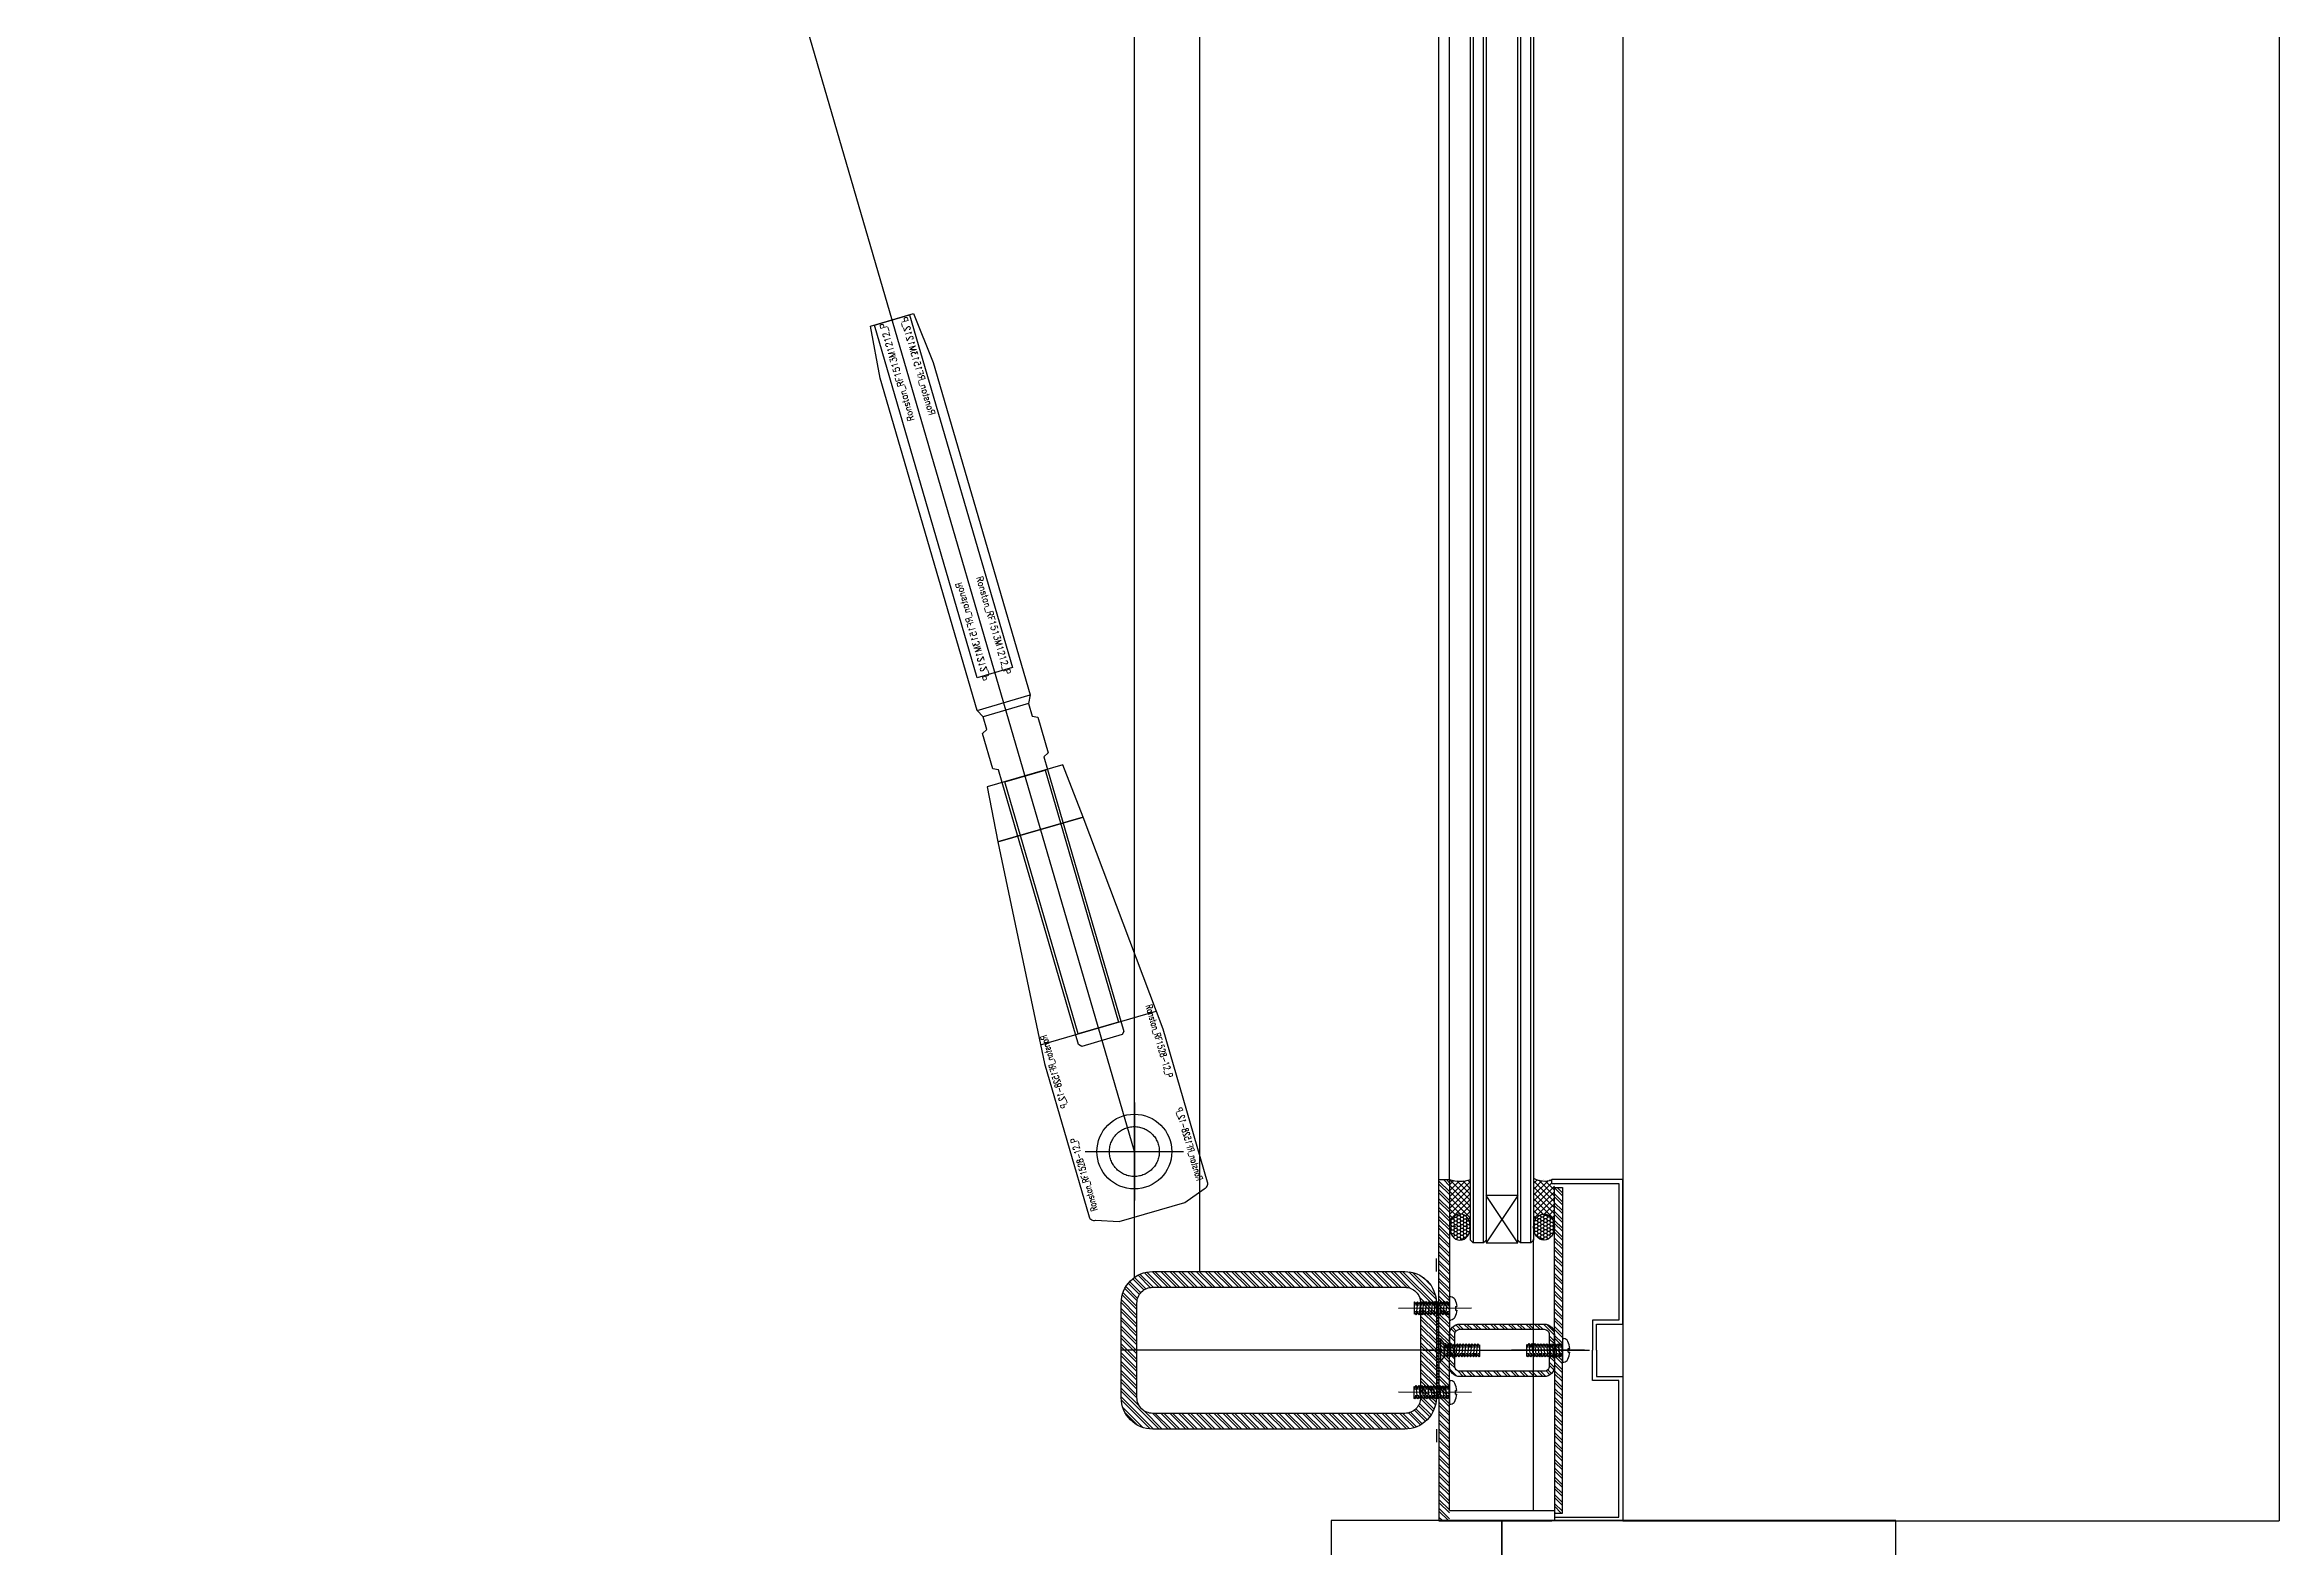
# Model space of a CAD drawing. Extents: x -163000 to 184253, y -124935 to 90032.
# Drawn here: x -131805 to -130954, y 28457 to 29029 of the extents above; entities that cross this region are included whole.
import ezdxf

# ---------------------------------------------------------------- set-up
doc = ezdxf.new("R2010")
doc.units = 0
doc.header["$LTSCALE"] = 1000
doc.header["$MEASUREMENT"] = 0
doc.linetypes.add('CENTER', pattern=[2, 1.25, -0.25, 0.25, -0.25])
doc.linetypes.add('HIDDEN', pattern=[0.375, 0.25, -0.125])
doc.layers.get('0').update_dxf_attribs({"linetype": 'CONTINUOUS'})
for name, color, linetype in [('2', 7, 'CONTINUOUS'), ('5', 5, 'CENTER'), ('Aux (not print)', 11, 'CONTINUOUS'), ('Die No(Not Print)', 11, 'CONTINUOUS'), ('glass-p', 1, 'CONTINUOUS'), ('glass-w', 1, 'CONTINUOUS'), ('SS Cable', 9, 'CONTINUOUS'), ('Steel', 30, 'CONTINUOUS'), ('wal', 3, 'CONTINUOUS'), ('walc', 1, 'CONTINUOUS')]:
    doc.layers.add(name, color=color, linetype=linetype)
doc.styles.add('ROMANS', font='romans', dxfattribs={"width": 0.9})
pattern_1 = [(225, (-164677.6526, 108904.343), (1.122532015, -1.122532015), []), (315, (-164677.6526, 108904.343), (1.122532015, 1.122532015), [])]

# ---------------------------------------------------------------- blocks, each defined once
blk = doc.blocks.new('M5P-12')
at = {"layer": '2'}
for p, q in [((364.54, 386.28), (367.99, 386.28)), ((364.54, 385.78), (364.54, 386.28)), ((364.54, 385.78), (367.99, 385.78)), ((364.54, 385.78), (366.19, 384.48)), ((370.69, 384.48), (366.19, 383.98)), ((370.69, 384.48), (366.19, 384.48)), ((366.19, 383.98), (366.19, 384.48)), ((368.89, 384.28), (366.19, 383.98)), ((366.63, 383.53), (366.19, 383.98)), ((366.63, 383.53), (366.19, 382.98)), ((370.69, 383.48), (366.19, 382.98)), ((366.79, 382.55), (366.19, 382.98)), ((367.44, 383.62), (366.63, 383.53)), ((367.44, 383.62), (366.79, 383.55)), ((367.99, 385.38), (368.89, 385.38)), ((368.89, 386.28), (372.35, 386.28)), ((368.89, 385.78), (372.35, 385.78)), ((370.09, 383.91), (369.44, 383.84)), ((370.09, 383.91), (369.44, 383.84)), ((370.09, 383.91), (370.69, 384.48)), ((370.09, 383.91), (370.48, 384.28)), ((370.09, 383.91), (370.69, 383.48)), ((370.09, 382.91), (370.69, 383.48)), ((372.35, 385.78), (370.69, 384.48)), ((372.35, 385.78), (372.35, 386.28)), ((366.79, 382.55), (366.19, 381.98)), ((370.69, 382.48), (366.19, 381.98)), ((366.79, 381.55), (366.19, 381.98)), ((366.79, 381.55), (366.19, 380.98)), ((370.69, 381.48), (366.19, 380.98)), ((366.79, 380.55), (366.19, 380.98)), ((366.79, 380.55), (366.19, 379.98)), ((370.69, 380.48), (366.19, 379.98)), ((366.79, 379.55), (366.19, 379.98)), ((366.79, 379.55), (366.19, 378.98)), ((370.69, 379.48), (366.19, 378.98)), ((366.79, 378.55), (366.19, 378.98)), ((366.79, 378.55), (366.19, 377.98)), ((370.69, 378.48), (366.19, 377.98)), ((366.79, 377.55), (366.19, 377.98)), ((366.79, 377.55), (366.19, 376.98)), ((370.69, 377.48), (366.19, 376.98)), ((366.79, 376.55), (366.19, 376.98)), ((366.79, 376.55), (366.19, 375.98)), ((370.69, 376.48), (366.19, 375.98)), ((366.79, 375.55), (366.19, 375.98)), ((366.79, 375.55), (366.19, 374.98)), ((370.69, 375.48), (366.19, 374.98)), ((367.44, 382.62), (366.79, 382.55)), ((367.44, 381.62), (366.79, 381.55)), ((367.44, 380.62), (366.79, 380.55)), ((367.44, 379.62), (366.79, 379.55)), ((367.44, 378.62), (366.79, 378.55)), ((367.44, 377.62), (366.79, 377.55)), ((367.44, 376.62), (366.79, 376.55)), ((367.44, 375.62), (366.79, 375.55)), ((370.09, 382.91), (369.44, 382.84)), ((370.09, 381.91), (369.44, 381.84)), ((370.09, 380.91), (369.44, 380.84)), ((370.09, 379.91), (369.44, 379.84)), ((370.09, 378.91), (369.44, 378.84)), ((370.09, 377.91), (369.44, 377.84)), ((370.09, 376.91), (369.44, 376.84)), ((370.09, 375.91), (369.44, 375.84)), ((370.09, 382.91), (370.69, 382.48)), ((370.09, 381.91), (370.69, 382.48)), ((370.09, 381.91), (370.69, 381.48)), ((370.09, 380.91), (370.69, 381.48)), ((370.09, 380.91), (370.69, 380.48)), ((370.09, 379.91), (370.69, 380.48)), ((370.09, 379.91), (370.69, 379.48)), ((370.09, 378.91), (370.69, 379.48)), ((370.09, 378.91), (370.69, 378.48)), ((370.09, 377.91), (370.69, 378.48)), ((370.09, 377.91), (370.69, 377.48)), ((370.09, 376.91), (370.69, 377.48)), ((370.09, 376.91), (370.69, 376.48)), ((370.09, 375.91), (370.69, 376.48)), ((370.09, 375.91), (370.69, 375.48)), ((370.09, 374.91), (370.69, 375.48)), ((366.79, 374.55), (366.19, 374.98)), ((366.79, 374.55), (366.19, 373.98)), ((370.69, 374.48), (366.19, 373.98)), ((366.79, 373.55), (366.19, 373.98)), ((366.79, 373.55), (366.19, 372.98)), ((370.69, 373.48), (366.19, 372.98)), ((366.79, 372.55), (366.19, 372.98)), ((366.79, 372.55), (366.51, 372.28)), ((370.48, 372.28), (366.51, 372.28)), ((367.44, 374.62), (366.79, 374.55)), ((367.44, 373.62), (366.79, 373.55)), ((367.44, 372.62), (366.79, 372.55)), ((370.69, 372.48), (368.89, 372.28)), ((370.09, 374.91), (369.44, 374.84)), ((370.09, 373.91), (369.44, 373.84)), ((370.09, 372.91), (369.44, 372.84)), ((370.09, 374.91), (370.69, 374.48)), ((370.09, 373.91), (370.69, 374.48)), ((370.09, 373.91), (370.69, 373.48)), ((370.09, 372.91), (370.69, 373.48)), ((370.09, 372.91), (370.69, 372.48)), ((370.48, 372.28), (370.69, 372.48))]:
    blk.add_line(p, q, dxfattribs=at)
at = {"layer": '5', "color": 2}
blk.add_line((368.44, 391.72), (368.44, 364.55), dxfattribs=at)
at = {"layer": '5'}
for p, q in [((367.99, 385.38), (367.99, 386.28)), ((368.89, 385.38), (368.89, 386.28))]:
    blk.add_line(p, q, dxfattribs=at)
blk = doc.blocks.new('4.5')
at = {"layer": '2'}
for p, q in [((-226399.27, -193295.22), (-226399.48, -193295.42)), ((-226399.48, -193295.42), (-226397.68, -193295.22)), ((-226398.88, -193295.85), (-226399.48, -193295.42)), ((-226399.27, -193295.22), (-226395.3, -193295.22)), ((-226396.23, -193295.56), (-226395.58, -193295.48)), ((-226395.58, -193295.48), (-226395.3, -193295.22)), ((-226395.58, -193295.48), (-226394.98, -193295.92)), ((-226398.88, -193297.85), (-226399.49, -193298.42)), ((-226399.49, -193298.42), (-226394.98, -193297.92)), ((-226398.89, -193298.85), (-226399.49, -193298.42)), ((-226398.89, -193298.85), (-226399.49, -193299.42)), ((-226399.49, -193299.42), (-226394.99, -193298.92)), ((-226398.89, -193299.85), (-226399.49, -193299.42)), ((-226398.89, -193299.85), (-226399.49, -193300.42)), ((-226399.49, -193300.42), (-226394.99, -193299.92)), ((-226398.89, -193300.85), (-226399.49, -193300.42)), ((-226398.89, -193300.85), (-226399.49, -193301.42)), ((-226399.49, -193301.42), (-226394.99, -193300.92)), ((-226398.89, -193301.85), (-226399.49, -193301.42)), ((-226398.89, -193301.85), (-226399.49, -193302.42)), ((-226399.49, -193302.42), (-226394.99, -193301.92)), ((-226398.89, -193302.85), (-226399.49, -193302.42)), ((-226398.89, -193302.85), (-226399.49, -193303.42)), ((-226399.49, -193303.42), (-226394.99, -193302.92)), ((-226398.88, -193295.85), (-226399.48, -193296.42)), ((-226399.48, -193296.42), (-226394.98, -193295.92)), ((-226398.88, -193296.85), (-226399.48, -193296.42)), ((-226398.88, -193296.85), (-226399.48, -193297.42)), ((-226399.48, -193297.42), (-226394.98, -193296.92)), ((-226398.88, -193297.85), (-226399.48, -193297.42)), ((-226398.89, -193298.85), (-226398.24, -193298.78)), ((-226398.89, -193299.85), (-226398.24, -193299.78)), ((-226398.89, -193300.85), (-226398.24, -193300.78)), ((-226398.89, -193301.85), (-226398.24, -193301.78)), ((-226398.89, -193302.85), (-226398.24, -193302.78)), ((-226398.88, -193295.85), (-226398.23, -193295.78)), ((-226398.88, -193296.85), (-226398.23, -193296.78)), ((-226398.88, -193297.85), (-226398.23, -193297.78)), ((-226396.24, -193298.56), (-226395.59, -193298.48)), ((-226396.24, -193299.56), (-226395.59, -193299.48)), ((-226396.24, -193300.56), (-226395.59, -193300.48)), ((-226396.24, -193301.56), (-226395.59, -193301.48)), ((-226396.24, -193302.56), (-226395.59, -193302.48)), ((-226396.23, -193296.56), (-226395.58, -193296.48)), ((-226396.23, -193297.56), (-226395.58, -193297.48)), ((-226395.59, -193298.48), (-226394.98, -193297.92)), ((-226395.59, -193298.48), (-226394.99, -193298.92)), ((-226395.59, -193299.48), (-226394.99, -193298.92)), ((-226395.59, -193299.48), (-226394.99, -193299.92)), ((-226395.59, -193300.48), (-226394.99, -193299.92)), ((-226395.59, -193300.48), (-226394.99, -193300.92)), ((-226395.59, -193301.48), (-226394.99, -193300.92)), ((-226395.59, -193301.48), (-226394.99, -193301.92)), ((-226395.59, -193302.48), (-226394.99, -193301.92)), ((-226395.59, -193302.48), (-226394.99, -193302.92)), ((-226395.59, -193303.48), (-226394.99, -193302.92)), ((-226395.58, -193296.48), (-226394.98, -193295.92)), ((-226395.58, -193296.48), (-226394.98, -193296.92)), ((-226395.58, -193297.48), (-226394.98, -193296.92)), ((-226395.58, -193297.48), (-226394.98, -193297.92)), ((-226401.24, -193307.22), (-226401.24, -193307.72)), ((-226393.24, -193307.22), (-226401.24, -193307.22)), ((-226398.89, -193303.85), (-226399.49, -193303.42)), ((-226398.89, -193303.85), (-226399.49, -193304.42)), ((-226399.49, -193304.42), (-226394.99, -193303.92)), ((-226398.89, -193304.85), (-226399.49, -193304.42)), ((-226398.89, -193304.85), (-226399.49, -193305.42)), ((-226399.49, -193305.42), (-226394.99, -193304.92)), ((-226398.89, -193305.85), (-226399.49, -193305.42)), ((-226398.89, -193305.85), (-226399.49, -193306.42)), ((-226399.49, -193306.42), (-226394.99, -193305.92)), ((-226398.89, -193306.85), (-226399.49, -193306.42)), ((-226398.89, -193306.85), (-226399.28, -193307.22)), ((-226398.89, -193303.85), (-226398.24, -193303.78)), ((-226398.89, -193304.85), (-226398.24, -193304.78)), ((-226398.89, -193305.85), (-226398.24, -193305.78)), ((-226398.89, -193306.85), (-226398.24, -193306.78)), ((-226397.84, -193309.21), (-226396.64, -193309.21)), ((-226397.84, -193309.21), (-226397.84, -193309.69)), ((-226397.69, -193307.22), (-226394.99, -193306.92)), ((-226396.64, -193309.21), (-226396.64, -193309.69)), ((-226396.24, -193303.56), (-226395.59, -193303.48)), ((-226396.24, -193304.56), (-226395.59, -193304.48)), ((-226396.24, -193305.56), (-226395.59, -193305.48)), ((-226396.24, -193306.56), (-226395.59, -193306.48)), ((-226395.59, -193303.48), (-226394.99, -193303.92)), ((-226395.59, -193304.48), (-226394.99, -193303.92)), ((-226395.59, -193304.48), (-226394.99, -193304.92)), ((-226395.59, -193305.48), (-226394.99, -193304.92)), ((-226395.59, -193305.48), (-226394.99, -193305.92)), ((-226395.59, -193306.48), (-226394.99, -193305.92)), ((-226395.59, -193306.48), (-226394.99, -193306.92)), ((-226395.31, -193307.22), (-226394.99, -193306.92)), ((-226393.24, -193307.22), (-226393.24, -193307.72))]:
    blk.add_line(p, q, dxfattribs=at)
for centre, radius, start, end in [((-226399.49, -193307.45), 1.76, 188.64117, 243.49267), ((-226397.24, -193302.64), 7.08, 244.52349, 265.12164), ((-226397.24, -193302.64), 7.08, 274.84445, 295.4426), ((-226394.98, -193307.45), 1.76, 296.47342, 351.32493)]:
    blk.add_arc(centre, radius, start, end, dxfattribs=at)
at = {"layer": '5', "color": 2}
blk.add_line((-226397.24, -193314.66), (-226397.23, -193289.95), dxfattribs=at)
blk = doc.blocks.new('Ronstan_RF1528-12_P')
at = {"layer": 'Aux (not print)', "linetype": 'HIDDEN'}
blk.add_circle((0, 0), 9.5, dxfattribs=at)
at = {"layer": 'Aux (not print)'}
for p in [(0, 0), (149, 0)]:
    blk.add_point(p, dxfattribs=at)
at = {"layer": 'SS Cable', "color": 8, "linetype": 'HIDDEN'}
blk.add_line((49, 22.94), (49, -22.97), dxfattribs=at)
at = {"layer": 'SS Cable', "color": 0, "linetype": 'ByBlock'}
blk.add_lwpolyline([(-19, 23.5, 0.414214), (-21, 21.5), (-24, 13), (-24, -13), (-21, -21.53, 0.414214), (-19, -23.53), (41.72, -23.53), (127.76, -16.89), (127.76, 16.89), (41.72, 23.5)], format="xyb", close=True, dxfattribs=at)
blk.add_lwpolyline([(127.76, -16.89), (149, -15.01), (149, 15.01), (127.76, 16.89)], close=True, dxfattribs=at)
at = {"layer": 'SS Cable', "color": 8, "linetype": 'HIDDEN'}
blk.add_lwpolyline([(49, 8), (149, 8), (149, -8), (49, -8)], close=True, dxfattribs=at)
at = {"layer": 'Steel', "color": 8}
blk.add_circle((0, 0), 14.25, dxfattribs=at)
at = {"layer": 'Aux (not print)', "style": 'ROMANS', "width": 0.7}
for text_generation_flag, p in [(6, (-17.5, 19.63)), (4, (52.16, 19.63))]:
    blk.add_text('Ronstan_RF1528-12_P', height=2.5, rotation=180, dxfattribs=dict(at, text_generation_flag=text_generation_flag)).set_placement(p)
for text_generation_flag, p in [(4, (-17.5, -19.63)), (6, (52.16, -19.63))]:
    blk.add_text('Ronstan_RF1528-12_P', height=2.5, dxfattribs=dict(at, text_generation_flag=text_generation_flag)).set_placement(p)
blk = doc.blocks.new('Ronstan_RF1513M1212_P')
at = {"layer": 'Aux (not print)', "linetype": 'HIDDEN'}
blk.add_lwpolyline([(0, -9), (-103.95, -9), (-104.95, -8), (-104.95, 8), (-103.95, 9), (0, 9)], dxfattribs=at)
blk.add_lwpolyline([(180.92, -7), (40.92, -7), (40.92, 7), (180.92, 7)], close=True, dxfattribs=at)
at = {"layer": 'Aux (not print)'}
for p in [(0, 0), (180.92, 0)]:
    blk.add_point(p, dxfattribs=at)
at = {"layer": 'SS Cable', "linetype": 'ByBlock'}
blk.add_line((26.08, -9), (26.08, 9), dxfattribs=at)
blk.add_line((26.08, -9), (26.08, 9), dxfattribs=at)
at = {"layer": 'SS Cable', "color": 0, "linetype": 'ByBlock'}
for points in [[(0, 9), (5, 9), (6, 11), (20.08, 11), (21.08, 9), (26.08, 9), (29.08, 10.5), (160.92, 10.5), (180.92, 8.5), (180.92, -8.5), (160.92, -10.5), (29.08, -10.5), (26.08, -9), (21.08, -9), (20.08, -11), (6, -11), (5, -9), (0, -9)], [(26.08, 9), (29.08, 10.5), (29.08, -10.5), (26.08, -9)]]:
    blk.add_lwpolyline(points, close=True, dxfattribs=at)
at = {"layer": 'Die No(Not Print)', "extrusion": (0, 0, -1), "char_height": 2.5, "width": 32.6375, "attachment_point": 1, "style": 'ROMANS'}
for insert, text_direction in [((77.77, 5), (-1, 0, 0)), ((141.89, -5.83), (1, 0, 0))]:
    blk.add_mtext('Ronstan_RF1513M1212_P', dxfattribs=dict(at, insert=insert, text_direction=text_direction))
at = {"layer": 'Die No(Not Print)', "insert": (141.89, 5), "char_height": 2.5, "width": 32.6375, "attachment_point": 1, "style": 'ROMANS'}
blk.add_mtext('Ronstan_RF1513M1212_P', dxfattribs=at)
at = {"layer": 'Die No(Not Print)', "insert": (77.77, -5.83), "char_height": 2.5, "width": 32.6375, "attachment_point": 1, "rotation": 180, "style": 'ROMANS'}
blk.add_mtext('Ronstan_RF1513M1212_P', dxfattribs=at)
blk = doc.blocks.new('s2118a')
at = {"layer": 'glass-p'}
h = blk.add_hatch(dxfattribs=at)
h.set_pattern_fill('ANSI32', color=256, scale=0.25, angle=90, style=0)
h.set_pattern_definition([(135, (-164563.9413, -50735.9037), (1.68379802, 1.68379802), []), (135, (-164565.0638, -50735.9037), (1.68379802, 1.68379802), [])])
h.paths.add_polyline_path([(-131273.9, 28597.129), (-131269.9, 28597.129), (-131269.9, 28532.129), (-131269.9, 28467.129), (-131273.9, 28467.129), (-131273.9, 28532.129)])
h = blk.add_hatch(dxfattribs=at)
h.set_pattern_fill('ANSI37', color=256, scale=0.5, angle=90, style=0)
h.set_pattern_definition(pattern_1)
edge = h.paths.add_edge_path()
edge.add_arc((-131265.9, 28611.509), 14.926, 254.455131, 285.544869, ccw=False)
edge.add_line((-131269.9, 28597.129), (-131269.9, 28579.56))
edge.add_ellipse((-131265.9, 28579.086), major_axis=(0, 4.957), ratio=0.8069186, start_angle=-90, end_angle=90)
edge.add_line((-131261.9, 28579.56), (-131261.9, 28597.129))
h = blk.add_hatch(dxfattribs=at)
h.set_pattern_fill('ANSI37', color=256, scale=0.5, angle=90, style=0)
h.set_pattern_definition(pattern_1)
edge = h.paths.add_edge_path()
edge.add_ellipse((-131233.9, 28579.086), major_axis=(0, 4.957), ratio=0.8069186, start_angle=270, end_angle=450, ccw=False)
edge.add_line((-131229.9, 28579.086), (-131229.9, 28594.129))
edge.add_line((-131229.9, 28594.129), (-131229.9, 28595.629))
edge.add_line((-131229.9, 28595.629), (-131230.9, 28595.629))
edge.add_line((-131230.9, 28595.629), (-131230.9, 28597.129))
edge.add_arc((-131233.779, 28604.764), 8.16, 249.343567, 290.656433, ccw=False)
edge.add_line((-131236.657, 28597.129), (-131237.9, 28597.129))
edge.add_line((-131237.9, 28597.129), (-131237.9, 28579.086))
h.paths.add_polyline_path([(-131237.9, 28597.129), (-131236.657, 28597.129, -0.0422637), (-131237.9, 28597.722)])
h = blk.add_hatch(dxfattribs=at)
h.set_pattern_fill('ANSI32', color=256, scale=0.25, angle=90, style=0)
h.set_pattern_definition([(135, (-164882.3634, -51866.8242), (1.68379802, 1.68379802), []), (135, (-164883.486, -51866.8242), (1.68379802, 1.68379802), [])])
h.paths.add_polyline_path([(-131229.9, 28594.129), (-131226.9, 28594.129), (-131226.9, 28532.129), (-131226.9, 28470.129), (-131229.9, 28470.129), (-131229.9, 28532.129)])
h = blk.add_hatch(dxfattribs=at)
h.set_pattern_fill('HONEY', color=256, scale=0.25, angle=90, style=0)
h.set_pattern_definition([(360, (-97822.1474, 108904.34294), (1.190625, -0.6874075), [0.79375, -1.5875]), (240, (-97822.1474, 108904.34294), (-1.190624858, -0.6874077463), [0.79375, -1.5875]), (300, (-97822.1474, 108904.34294), (1.42e-07, -1.3748152464), [-1.5875, 0.79375])])
edge = h.paths.add_edge_path()
edge.add_ellipse((-131265.9, 28579.086), major_axis=(0, 4.957), ratio=0.8069186, start_angle=0, end_angle=360, ccw=False)
h = blk.add_hatch(dxfattribs=at)
h.set_pattern_fill('HONEY', color=256, scale=0.25, angle=90, style=0)
h.set_pattern_definition([(180, (-164677.6526, 108904.34295), (-1.190625, -0.6874075), [0.79375, -1.5875]), (300, (-164677.6526, 108904.34295), (1.1906248577, -0.6874077464), [0.79375, -1.5875]), (240, (-164677.6526, 108904.34295), (-1.423e-07, -1.3748152464), [-1.5875, 0.79375])])
edge = h.paths.add_edge_path()
edge.add_ellipse((-131233.9, 28579.086), major_axis=(0, 4.957), ratio=0.8069186, start_angle=0, end_angle=360)
h = blk.add_hatch(dxfattribs=at)
h.set_pattern_fill('ANSI32', color=256, scale=0.25, angle=90, style=0)
h.set_pattern_definition([(135, (-164357.0765, -51944.0897), (1.68379802, 1.68379802), []), (135, (-164358.199, -51944.0897), (1.68379802, 1.68379802), [])])
h.paths.add_polyline_path([(-131394.9, 28550.129, -0.4142136), (-131382.9, 28562.129), (-131286.9, 28562.129, -0.4142136), (-131274.9, 28550.129), (-131274.9, 28514.129, -0.4142136), (-131286.9, 28502.129), (-131382.9, 28502.129, -0.4142136), (-131394.9, 28514.129)])
h.paths.add_polyline_path([(-131280.9, 28550.129, 0.4142136), (-131286.9, 28556.129), (-131382.9, 28556.129, 0.4142136), (-131388.9, 28550.129), (-131388.9, 28514.129, 0.4142136), (-131382.9, 28508.129), (-131286.9, 28508.129, 0.4142136), (-131280.9, 28514.129)], flags=16)
h = blk.add_hatch(dxfattribs=at)
h.set_pattern_fill('ANSI31', color=256, scale=0.25, angle=90, style=0)
h.set_pattern_definition([(135, (-164678.6526, -51840.0852), (0.5612660076, 0.5612660075), [])])
h.paths.add_polyline_path([(-131274.9, 28532.129), (-131273.9, 28532.129), (-131273.9, 28514.129), (-131274.9, 28514.129)])
h.paths.add_polyline_path([(-131274.9, 28550.129), (-131273.9, 28550.129), (-131273.9, 28532.129), (-131274.9, 28532.129)])
h = blk.add_hatch(dxfattribs=at)
h.set_pattern_fill('ANSI32', color=256, scale=0.25, angle=90, style=0)
h.set_pattern_definition([(135, (-164848.2094, -51866.0883), (1.68379802, 1.68379802), []), (135, (-164849.332, -51866.0883), (1.68379802, 1.68379802), [])])
h.paths.add_polyline_path([(-131265.9, 28542.129), (-131233.9, 28542.129, -0.4142136), (-131229.9, 28538.129), (-131229.9, 28526.129, -0.4142136), (-131233.9, 28522.129), (-131265.9, 28522.129, -0.4142136), (-131269.9, 28526.129), (-131269.9, 28538.129, -0.4142136)])
h.paths.add_polyline_path([(-131265.9, 28540.129, 0.4142136), (-131267.9, 28538.129), (-131267.9, 28526.129, 0.4142136), (-131265.9, 28524.129), (-131233.9, 28524.129, 0.4142136), (-131231.9, 28526.129), (-131231.9, 28538.129, 0.4142136), (-131233.9, 28540.129)], flags=16)
for p, q in [((-131389.9, 28607.832), (-131804.84, 30032.127)), ((-131389.9, 28559.876), (-131389.9, 30032.127)), ((-131364.9, 28562.129), (-131364.9, 30032.127)), ((-131273.9, 28597.129), (-131273.9, 30032.127)), ((-131269.9, 28597.129), (-131269.9, 30032.127)), ((-131260.9, 30032.127), (-131260.9, 28573.129)), ((-131256.9, 28573.129), (-131256.9, 30032.127)), ((-131242.9, 30032.127), (-131242.9, 28573.129)), ((-131238.9, 28573.129), (-131238.9, 30032.127)), ((-131389.9, 28626.536), (-131389.9, 28589.128)), ((-131408.604, 28607.832), (-131371.196, 28607.832)), ((-131273.9, 28532.129), (-131273.9, 28597.129)), ((-131273.9, 28597.129), (-131269.9, 28597.129)), ((-131269.9, 28597.129), (-131269.9, 28532.129)), ((-131203.9, 28597.129), (-131230.9, 28597.129)), ((-131230.9, 28595.629), (-131230.9, 28597.129)), ((-131230.9, 28595.629), (-131205.4, 28595.629)), ((-131229.9, 28532.129), (-131229.9, 28594.129)), ((-131229.9, 28594.129), (-131226.9, 28594.129)), ((-131226.9, 28594.129), (-131226.9, 28532.129)), ((-131205.4, 28595.629), (-131205.4, 28543.629)), ((-131203.9, 28542.129), (-131203.9, 28597.129)), ((-131274.9, 28562.129), (-131274.9, 28567.129)), ((-131237.9, 28471.129), (-131237.9, 28574.457)), ((-131273.9, 28550.129), (-131274.9, 28550.129)), ((-131270.9, 28546.629), (-131270.9, 28545.629)), ((-131205.4, 28543.629), (-131215.4, 28543.629)), ((-131215.4, 28543.629), (-131215.4, 28532.129)), ((-131213.9, 28532.129), (-131213.9, 28542.129)), ((-131213.9, 28542.129), (-131203.9, 28542.129)), ((-131274.9, 28532.129), (-131394.9, 28532.129)), ((-131273.9, 28531.629), (-131273.9, 28532.629)), ((-131273.9, 28532.129), (-131273.9, 28467.129)), ((-131271.9, 28532.129), (-131216.576, 28532.129)), ((-131269.9, 28471.129), (-131269.9, 28532.129)), ((-131229.9, 28532.129), (-131229.9, 28467.129)), ((-131226.9, 28470.129), (-131226.9, 28532.129)), ((-131215.4, 28520.629), (-131215.4, 28532.129)), ((-131213.9, 28532.129), (-131213.9, 28522.129)), ((-131205.4, 28520.629), (-131215.4, 28520.629)), ((-131213.9, 28522.129), (-131203.9, 28522.129)), ((-131205.4, 28468.629), (-131205.4, 28520.629)), ((-131203.9, 28522.129), (-131203.9, 28467.129)), ((-131273.9, 28514.129), (-131274.9, 28514.129)), ((-131274.9, 28502.129), (-131274.9, 28497.129)), ((-131203.9, 28467.129), (-131230.9, 28467.129)), ((-131229.9, 28470.129), (-131226.9, 28470.129)), ((-131229.9, 28468.629), (-131205.4, 28468.629))]:
    blk.add_line(p, q, dxfattribs=at)
for points in [[(-131255.9, 30032.127), (-131255.9, 28574.129), (-131256.9, 28573.129), (-131260.9, 28573.129), (-131261.9, 28574.129), (-131261.9, 30032.127)], [(-131237.9, 30032.127), (-131237.9, 28574.129), (-131238.9, 28573.129), (-131242.9, 28573.129), (-131243.9, 28574.129), (-131243.9, 30032.127)], [(-131243.9, 28591.129), (-131255.9, 28573.129), (-131243.9, 28573.129), (-131255.9, 28591.129)]]:
    blk.add_lwpolyline(points, dxfattribs=at)
blk.add_lwpolyline([(-131255.9, 28573.129), (-131243.9, 28573.129), (-131243.9, 28591.129), (-131255.9, 28591.129)], close=True, dxfattribs=at)
for points in [[(-131382.9, 28502.129, -0.4142136), (-131394.9, 28514.129), (-131394.9, 28550.129, -0.4142136), (-131382.9, 28562.129), (-131286.9, 28562.129, -0.4142136), (-131274.9, 28550.129), (-131274.9, 28514.129, -0.4142136), (-131286.9, 28502.129)], [(-131382.9, 28508.129, -0.4142136), (-131388.9, 28514.129), (-131388.9, 28550.129, -0.4142136), (-131382.9, 28556.129), (-131286.9, 28556.129, -0.4142136), (-131280.9, 28550.129), (-131280.9, 28514.129, -0.4142136), (-131286.9, 28508.129)], [(-131229.9, 28526.129, -0.4142136), (-131233.9, 28522.129), (-131265.9, 28522.129, -0.4142136), (-131269.9, 28526.129), (-131269.9, 28538.129, -0.4142136), (-131265.9, 28542.129), (-131233.9, 28542.129, -0.4142136), (-131229.9, 28538.129)], [(-131231.9, 28526.129, -0.4142136), (-131233.9, 28524.129), (-131265.9, 28524.129, -0.4142136), (-131267.9, 28526.129), (-131267.9, 28538.129, -0.4142136), (-131265.9, 28540.129), (-131233.9, 28540.129, -0.4142136), (-131231.9, 28538.129)]]:
    blk.add_lwpolyline(points, format="xyb", close=True, dxfattribs=at)
for centre, radius, start, end in [((-131265.9, 28611.509), 14.926, 254.455131, 285.544869), ((-131233.779, 28604.764), 8.16, 239.663196, 290.656433)]:
    blk.add_arc(centre, radius, start, end, dxfattribs=at)
at = {"layer": 'glass-p', "extrusion": (0, 0, -1)}
blk.add_ellipse((-131265.9, 28579.086), major_axis=(0, 4.957), ratio=0.8069186, dxfattribs=at)
at = {"layer": 'glass-p'}
blk.add_ellipse((-131233.9, 28579.086), major_axis=(0, 4.957), ratio=0.8069186, dxfattribs=at)
at = {"layer": 'glass-w'}
for p, q in [((-131273.9, 28467.129), (-131230.9, 28467.129)), ((-131269.9, 28471.129), (-131229.9, 28471.129)), ((-131206.3, 28467.129), (-131206.297, 28467.129))]:
    blk.add_line(p, q, dxfattribs=at)
for points in [[(-131314.9, 28402.327), (-131249.9, 28402.327), (-131249.9, 28467.327), (-131314.9, 28467.327)], [(-131249.9, 28402.327), (-131099.9, 28402.327), (-131099.9, 28467.327), (-131249.9, 28467.327)]]:
    blk.add_lwpolyline(points, close=True, dxfattribs=at)
at = {"layer": 'wal'}
blk.add_line((-131203.9, 28467.129), (-130953.9, 28467.129), dxfattribs=at)
for points in [[(-131203.9, 29617.129), (-131203.9, 28467.129)], [(-130953.9, 29514.625), (-130953.9, 28467.129)]]:
    blk.add_lwpolyline(points, dxfattribs=at)
at = {"layer": 'walc'}
blk.add_lwpolyline([(-131249.9, 28467.327), (-131250.044, 19507.324)], dxfattribs=at)
at = {"layer": 'glass-p', "rotation": 106.2424064650496}
for name, p in [('Ronstan_RF1513M1212_P', (-131431.576, 28750.884)), ('Ronstan_RF1528-12_P', (-131389.9, 28607.832))]:
    blk.add_blockref(name, p, dxfattribs=at)
at = {"layer": 'glass-p'}
for name, p, xscale, yscale, zscale, rotation in [('4.5', (-348740.53, -226148.775), -1.125000049258233, 1.125000049258233, 1.125000049255118, 89.99999999703549), ('M5P-12', (-130844.701, 28941.508), -1.111111111109494, 1.111111111109494, 1.111111111111111, 89.9999999969985), ('4.5', (-348697.529, 283229.032), 1.125000049258233, 1.125000049258233, 1.125000049258233, 89.99999999703552), ('4.5', (-348740.529, 283213.032), 1.125000049258233, 1.125000049258233, 1.125000049258233, 89.99999999703552)]:
    blk.add_blockref(name, p, dxfattribs=dict(at, xscale=xscale, yscale=yscale, zscale=zscale, rotation=rotation))

msp = doc.modelspace()

# ---------------------------------------------------------------- block references
msp.add_blockref('s2118a', (0, 0))

doc.saveas('drawing.dxf')
